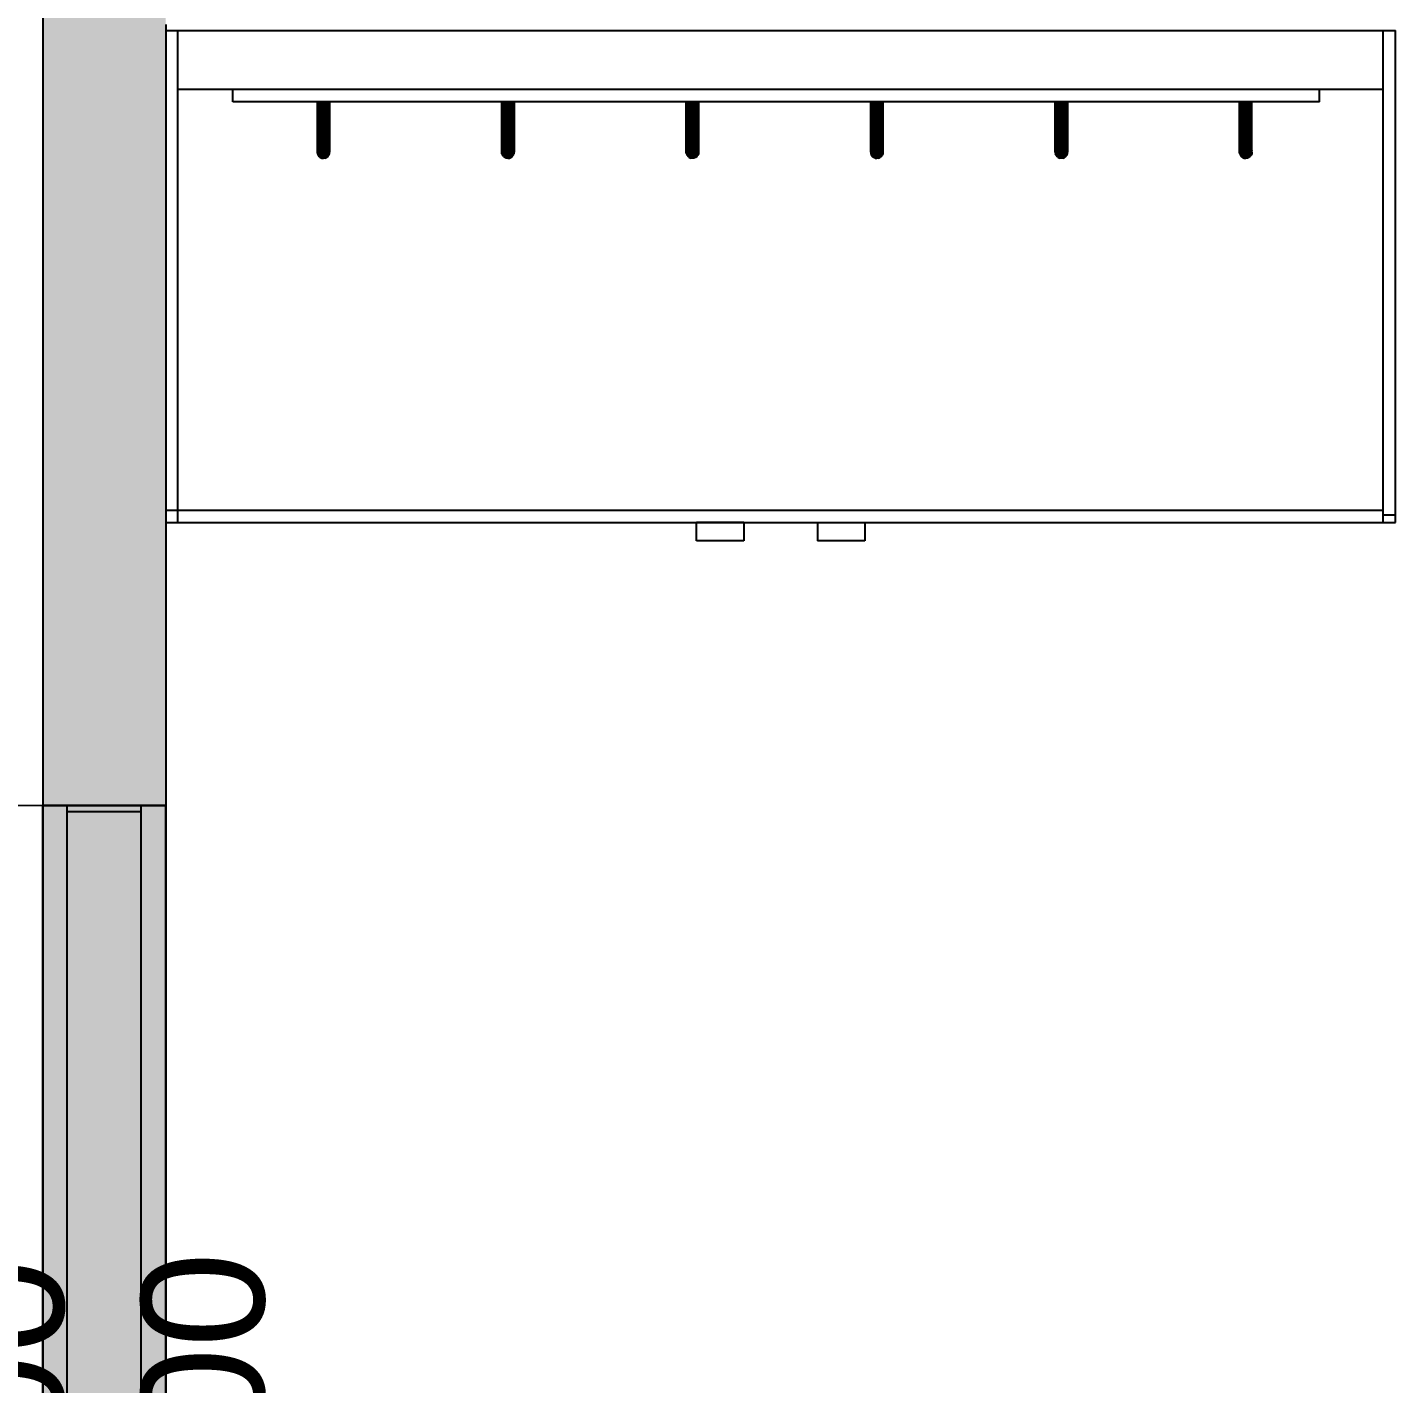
# Model space of a CAD drawing. Header units: inches. Extents: x 0 to 54693, y 0 to 31146.
# Drawn here: x 47641 to 48753, y 8743 to 9846 of the extents above; entities that cross this region are included whole.
import ezdxf
from ezdxf.lldxf.tags import DXFTag

# ---------------------------------------------------------------- set-up
doc = ezdxf.new("R2010")
doc.units = ezdxf.units.IN
doc.header["$MEASUREMENT"] = 0
doc.layers.add('Added', color=3, linetype='Continuous')
doc.styles.get("Standard").update_dxf_attribs({"font": 'arial.ttf'})
tags = doc.linetypes.add('fein_strichliert-A04HDE1766', pattern=[4, 1, -2, 1]).pattern_tags.tags
tags[8:9] = [DXFTag(74, 4), DXFTag(75, 0), DXFTag(340, '0'), DXFTag(46, 0.0), DXFTag(50, 0.0), DXFTag(44, 0.0), DXFTag(45, 0.0)]
tags[6:7] = [DXFTag(74, 4), DXFTag(75, 0), DXFTag(340, '0'), DXFTag(46, 0.0), DXFTag(50, 0.0), DXFTag(44, 0.0), DXFTag(45, 0.0)]
tags[4:5] = [DXFTag(74, 4), DXFTag(75, 0), DXFTag(340, '0'), DXFTag(46, 0.0), DXFTag(50, 0.0), DXFTag(44, 0.0), DXFTag(45, 0.0)]

msp = doc.modelspace()

# ---------------------------------------------------------------- linework, layer by layer
at = {"layer": 'Added', "linetype": 'Continuous', "lineweight": -2, "ltscale": 0.18}
for p, q in [((47653.2, 9948.3), (47653.2, 9213.3)), ((47753.2, 9848.3), (47753.2, 9213.3)), ((47753.2, 9843.4), (48753.2, 9843.4)), ((47753.2, 9843.4), (47753.2, 9443.4)), ((47763.2, 9443.4), (47763.2, 9843.4)), ((48743.2, 9443.4), (48743.2, 9843.4)), ((48753.2, 9443.4), (48753.2, 9843.4)), ((48743.2, 9795.4), (47763.2, 9795.4)), ((47807.8, 9785.4), (47807.8, 9795.4)), ((48691.3, 9785.4), (48691.3, 9795.4)), ((48691.3, 9785.4), (47807.8, 9785.4)), ((47876.4, 9785.4), (47876.4, 9744.4)), ((47876.6, 9785.4), (47876.6, 9743.1)), ((47877.1, 9785.4), (47877.1, 9741.9)), ((47877.9, 9785.4), (47877.9, 9740.8)), ((47878.9, 9785.4), (47878.9, 9740)), ((47880.1, 9785.4), (47880.1, 9739.5)), ((47881.4, 9739.4), (47881.4, 9785.4)), ((47882.7, 9785.4), (47882.7, 9739.5)), ((47883.9, 9785.4), (47883.9, 9740)), ((47885, 9785.4), (47885, 9740.8)), ((47885.8, 9741.9), (47885.8, 9785.4)), ((47886.3, 9743.1), (47886.3, 9785.4)), ((47886.4, 9785.4), (47886.4, 9744.4)), ((48026.4, 9785.4), (48026.4, 9744.4)), ((48026.6, 9743.1), (48026.6, 9785.4)), ((48027.1, 9741.9), (48027.1, 9785.4)), ((48027.9, 9740.8), (48027.9, 9785.4)), ((48028.9, 9740), (48028.9, 9785.4)), ((48030.1, 9739.5), (48030.1, 9785.4)), ((48031.4, 9785.4), (48031.4, 9739.4)), ((48032.7, 9739.5), (48032.7, 9785.4)), ((48033.9, 9740), (48033.9, 9785.4)), ((48035, 9785.4), (48035, 9740.8)), ((48035.8, 9785.4), (48035.8, 9741.9)), ((48036.3, 9785.4), (48036.3, 9743.1)), ((48036.4, 9785.4), (48036.4, 9744.4)), ((48176.4, 9744.4), (48176.4, 9785.4)), ((48176.6, 9785.4), (48176.6, 9743.1)), ((48177.1, 9741.9), (48177.1, 9785.4)), ((48177.9, 9740.8), (48177.9, 9785.4)), ((48178.9, 9785.4), (48178.9, 9740)), ((48180.1, 9739.5), (48180.1, 9785.4)), ((48181.4, 9785.4), (48181.4, 9739.4)), ((48182.7, 9739.5), (48182.7, 9785.4)), ((48183.9, 9785.4), (48183.9, 9740)), ((48185, 9785.4), (48185, 9740.8)), ((48185.8, 9741.9), (48185.8, 9785.4)), ((48186.3, 9743.1), (48186.3, 9785.4)), ((48186.4, 9785.4), (48186.4, 9744.4)), ((48326.4, 9744.4), (48326.4, 9785.4)), ((48326.6, 9785.4), (48326.6, 9743.1)), ((48327.1, 9741.9), (48327.1, 9785.4)), ((48327.9, 9740.8), (48327.9, 9785.4)), ((48328.9, 9785.4), (48328.9, 9740)), ((48330.1, 9739.5), (48330.1, 9785.4)), ((48331.4, 9739.4), (48331.4, 9785.4)), ((48332.7, 9785.4), (48332.7, 9739.5)), ((48333.9, 9785.4), (48333.9, 9740)), ((48335, 9740.8), (48335, 9785.4)), ((48335.8, 9785.4), (48335.8, 9741.9)), ((48336.3, 9785.4), (48336.3, 9743.1)), ((48336.4, 9744.4), (48336.4, 9785.4)), ((48476.4, 9744.4), (48476.4, 9785.4)), ((48476.6, 9785.4), (48476.6, 9743.1)), ((48477.1, 9785.4), (48477.1, 9741.9)), ((48477.9, 9740.8), (48477.9, 9785.4)), ((48478.9, 9740), (48478.9, 9785.4)), ((48480.1, 9739.5), (48480.1, 9785.4)), ((48481.4, 9785.4), (48481.4, 9739.4)), ((48482.7, 9739.5), (48482.7, 9785.4)), ((48483.9, 9785.4), (48483.9, 9740)), ((48485, 9740.8), (48485, 9785.4)), ((48485.8, 9785.4), (48485.8, 9741.9)), ((48486.3, 9743.1), (48486.3, 9785.4)), ((48486.4, 9785.4), (48486.4, 9744.4)), ((48626.4, 9744.4), (48626.4, 9785.4)), ((48626.6, 9785.4), (48626.6, 9743.1)), ((48627.1, 9785.4), (48627.1, 9741.9)), ((48627.9, 9740.8), (48627.9, 9785.4)), ((48628.9, 9785.4), (48628.9, 9740)), ((48630.1, 9785.4), (48630.1, 9739.5)), ((48631.4, 9739.4), (48631.4, 9785.4)), ((48632.7, 9785.4), (48632.7, 9739.5)), ((48633.9, 9785.4), (48633.9, 9740)), ((48635, 9740.8), (48635, 9785.4)), ((48635.8, 9785.4), (48635.8, 9741.9)), ((48636.3, 9743.1), (48636.3, 9785.4)), ((48636.4, 9744.4), (48636.4, 9785.4)), ((47876.6, 9745.6), (47876.4, 9744.4)), ((47876.6, 9745.6), (47877.1, 9746.9)), ((47877.9, 9747.9), (47877.1, 9746.9)), ((47877.9, 9747.9), (47878.9, 9748.7)), ((47878.9, 9748.7), (47880.1, 9749.2)), ((47880.1, 9749.2), (47881.4, 9749.4)), ((47882.7, 9749.2), (47881.4, 9749.4)), ((47882.7, 9749.2), (47883.9, 9748.7)), ((47885, 9747.9), (47883.9, 9748.7)), ((47885, 9747.9), (47885.8, 9746.9)), ((47885.8, 9746.9), (47886.3, 9745.6)), ((47886.4, 9744.4), (47886.3, 9745.6)), ((48026.6, 9745.6), (48026.4, 9744.4)), ((48026.6, 9745.6), (48027.1, 9746.9)), ((48027.9, 9747.9), (48027.1, 9746.9)), ((48027.9, 9747.9), (48028.9, 9748.7)), ((48028.9, 9748.7), (48030.1, 9749.2)), ((48030.1, 9749.2), (48031.4, 9749.4)), ((48031.4, 9749.4), (48032.7, 9749.2)), ((48032.7, 9749.2), (48033.9, 9748.7)), ((48033.9, 9748.7), (48035, 9747.9)), ((48035, 9747.9), (48035.8, 9746.9)), ((48036.3, 9745.6), (48035.8, 9746.9)), ((48036.3, 9745.6), (48036.4, 9744.4)), ((48176.6, 9745.6), (48176.4, 9744.4)), ((48176.6, 9745.6), (48177.1, 9746.9)), ((48177.9, 9747.9), (48177.1, 9746.9)), ((48178.9, 9748.7), (48177.9, 9747.9)), ((48178.9, 9748.7), (48180.1, 9749.2)), ((48180.1, 9749.2), (48181.4, 9749.4)), ((48182.7, 9749.2), (48181.4, 9749.4)), ((48182.7, 9749.2), (48183.9, 9748.7)), ((48183.9, 9748.7), (48185, 9747.9)), ((48185, 9747.9), (48185.8, 9746.9)), ((48186.3, 9745.6), (48185.8, 9746.9)), ((48186.4, 9744.4), (48186.3, 9745.6)), ((48326.4, 9744.4), (48326.6, 9745.6)), ((48326.6, 9745.6), (48327.1, 9746.9)), ((48327.1, 9746.9), (48327.9, 9747.9)), ((48328.9, 9748.7), (48327.9, 9747.9)), ((48328.9, 9748.7), (48330.1, 9749.2)), ((48331.4, 9749.4), (48330.1, 9749.2)), ((48331.4, 9749.4), (48332.7, 9749.2)), ((48333.9, 9748.7), (48332.7, 9749.2)), ((48335, 9747.9), (48333.9, 9748.7)), ((48335, 9747.9), (48335.8, 9746.9)), ((48336.3, 9745.6), (48335.8, 9746.9)), ((48336.3, 9745.6), (48336.4, 9744.4)), ((48476.6, 9745.6), (48476.4, 9744.4)), ((48476.6, 9745.6), (48477.1, 9746.9)), ((48477.9, 9747.9), (48477.1, 9746.9)), ((48478.9, 9748.7), (48477.9, 9747.9)), ((48480.1, 9749.2), (48478.9, 9748.7)), ((48480.1, 9749.2), (48481.4, 9749.4)), ((48482.7, 9749.2), (48481.4, 9749.4)), ((48483.9, 9748.7), (48482.7, 9749.2)), ((48485, 9747.9), (48483.9, 9748.7)), ((48485.8, 9746.9), (48485, 9747.9)), ((48486.3, 9745.6), (48485.8, 9746.9)), ((48486.3, 9745.6), (48486.4, 9744.4)), ((48626.6, 9745.6), (48626.4, 9744.4)), ((48627.1, 9746.9), (48626.6, 9745.6)), ((48627.1, 9746.9), (48627.9, 9747.9)), ((48628.9, 9748.7), (48627.9, 9747.9)), ((48630.1, 9749.2), (48628.9, 9748.7)), ((48630.1, 9749.2), (48631.4, 9749.4)), ((48632.7, 9749.2), (48631.4, 9749.4)), ((48632.7, 9749.2), (48633.9, 9748.7)), ((48633.9, 9748.7), (48635, 9747.9)), ((48635, 9747.9), (48635.8, 9746.9)), ((48635.8, 9746.9), (48636.3, 9745.6)), ((48636.4, 9744.4), (48636.3, 9745.6)), ((47876.4, 9744.4), (47876.6, 9743.1)), ((47876.6, 9743.1), (47877.1, 9741.9)), ((47877.1, 9741.9), (47877.9, 9740.8)), ((47877.9, 9740.8), (47878.9, 9740)), ((47878.9, 9740), (47880.1, 9739.5)), ((47880.1, 9739.5), (47881.4, 9739.4)), ((47882.7, 9739.5), (47881.4, 9739.4)), ((47882.7, 9739.5), (47883.9, 9740)), ((47885, 9740.8), (47883.9, 9740)), ((47885.8, 9741.9), (47885, 9740.8)), ((47885.8, 9741.9), (47886.3, 9743.1)), ((47886.3, 9743.1), (47886.4, 9744.4)), ((48026.6, 9743.1), (48026.4, 9744.4)), ((48026.6, 9743.1), (48027.1, 9741.9)), ((48027.9, 9740.8), (48027.1, 9741.9)), ((48027.9, 9740.8), (48028.9, 9740)), ((48030.1, 9739.5), (48028.9, 9740)), ((48031.4, 9739.4), (48030.1, 9739.5)), ((48031.4, 9739.4), (48032.7, 9739.5)), ((48032.7, 9739.5), (48033.9, 9740)), ((48035, 9740.8), (48033.9, 9740)), ((48035.8, 9741.9), (48035, 9740.8)), ((48035.8, 9741.9), (48036.3, 9743.1)), ((48036.3, 9743.1), (48036.4, 9744.4)), ((48176.6, 9743.1), (48176.4, 9744.4)), ((48176.6, 9743.1), (48177.1, 9741.9)), ((48177.9, 9740.8), (48177.1, 9741.9)), ((48178.9, 9740), (48177.9, 9740.8)), ((48178.9, 9740), (48180.1, 9739.5)), ((48181.4, 9739.4), (48180.1, 9739.5)), ((48182.7, 9739.5), (48181.4, 9739.4)), ((48183.9, 9740), (48182.7, 9739.5)), ((48185, 9740.8), (48183.9, 9740)), ((48185.8, 9741.9), (48185, 9740.8)), ((48186.3, 9743.1), (48185.8, 9741.9)), ((48186.4, 9744.4), (48186.3, 9743.1)), ((48326.4, 9744.4), (48326.6, 9743.1)), ((48326.6, 9743.1), (48327.1, 9741.9)), ((48327.1, 9741.9), (48327.9, 9740.8)), ((48328.9, 9740), (48327.9, 9740.8)), ((48330.1, 9739.5), (48328.9, 9740)), ((48330.1, 9739.5), (48331.4, 9739.4)), ((48332.7, 9739.5), (48331.4, 9739.4)), ((48332.7, 9739.5), (48333.9, 9740)), ((48333.9, 9740), (48335, 9740.8)), ((48335, 9740.8), (48335.8, 9741.9)), ((48336.3, 9743.1), (48335.8, 9741.9)), ((48336.3, 9743.1), (48336.4, 9744.4)), ((48476.4, 9744.4), (48476.6, 9743.1)), ((48477.1, 9741.9), (48476.6, 9743.1)), ((48477.1, 9741.9), (48477.9, 9740.8)), ((48478.9, 9740), (48477.9, 9740.8)), ((48478.9, 9740), (48480.1, 9739.5)), ((48481.4, 9739.4), (48480.1, 9739.5)), ((48482.7, 9739.5), (48481.4, 9739.4)), ((48482.7, 9739.5), (48483.9, 9740)), ((48483.9, 9740), (48485, 9740.8)), ((48485.8, 9741.9), (48485, 9740.8)), ((48485.8, 9741.9), (48486.3, 9743.1)), ((48486.3, 9743.1), (48486.4, 9744.4)), ((48626.6, 9743.1), (48626.4, 9744.4)), ((48626.6, 9743.1), (48627.1, 9741.9)), ((48627.1, 9741.9), (48627.9, 9740.8)), ((48628.9, 9740), (48627.9, 9740.8)), ((48628.9, 9740), (48630.1, 9739.5)), ((48630.1, 9739.5), (48631.4, 9739.4)), ((48632.7, 9739.5), (48631.4, 9739.4)), ((48633.9, 9740), (48632.7, 9739.5)), ((48633.9, 9740), (48635, 9740.8)), ((48635.8, 9741.9), (48635, 9740.8)), ((48636.3, 9743.1), (48635.8, 9741.9)), ((48636.4, 9744.4), (48636.3, 9743.1)), ((47753.2, 9453.4), (48743.2, 9453.4)), ((48753.2, 9449.4), (48743.2, 9449.4)), ((47753.2, 9443.4), (48753.2, 9443.4)), ((48223.2, 9443.4), (48184.7, 9443.4)), ((48184.7, 9428.4), (48184.7, 9443.4)), ((48223.2, 9443.4), (48223.2, 9428.4)), ((48283.2, 9443.4), (48283.2, 9428.4)), ((48283.2, 9443.4), (48321.7, 9443.4)), ((48321.7, 9443.4), (48321.7, 9428.4)), ((48223.2, 9428.4), (48184.7, 9428.4)), ((48321.7, 9428.4), (48283.2, 9428.4)), ((47753.2, 9213.3), (47653.2, 9213.3)), ((47653.2, 8213.3), (47653.2, 9213.3)), ((47653.2, 9213.3), (47753.2, 9213.3)), ((47673.2, 8213.3), (47673.2, 9213.3)), ((47733.2, 8213.3), (47733.2, 9213.3)), ((47753.2, 8213.3), (47753.2, 9213.3)), ((47673.2, 9208.3), (47733.2, 9208.3))]:
    msp.add_line(p, q, dxfattribs=at)
at = {"layer": 'Added', "linetype": 'fein_strichliert-A04HDE1766', "lineweight": -2, "ltscale": 0.18}
for p, q in [((47653.2, 9213.3), (47653.2, 8213.3)), ((47673.2, 9213.3), (47733.2, 9213.3)), ((47753.2, 9213.3), (47753.2, 8213.3))]:
    msp.add_line(p, q, dxfattribs=at)
at = {"layer": 'Added', "linetype": 'Continuous', "lineweight": -2, "ltscale": 0.18}
msp.add_ellipse((47653.2, 8213.3), major_axis=(0, 1000), ratio=1, start_param=0, end_param=1.570796, dxfattribs=at)
for points in [[(47753.2, 9213.3), (47653.2, 9213.3), (47753.2, 9948.3), (47653.2, 9948.3)], [(47653.2, 9213.3), (47653.2, 8213.3), (47753.2, 9213.3), (47753.2, 8213.3)], [(47753.2, 8213.3), (47753.2, 9213.3), (47653.2, 8213.3), (47653.2, 9213.3)]]:
    msp.add_solid(points, dxfattribs=at)

# ---------------------------------------------------------------- texts
at = {"layer": 'Added'}
for s, p in [('2.00', (47833.3, 8578.5)), ('1.00', (47670.3, 8573.1))]:
    msp.add_text(s, height=100, rotation=90, dxfattribs=at).set_placement(p)

doc.saveas('drawing.dxf')
